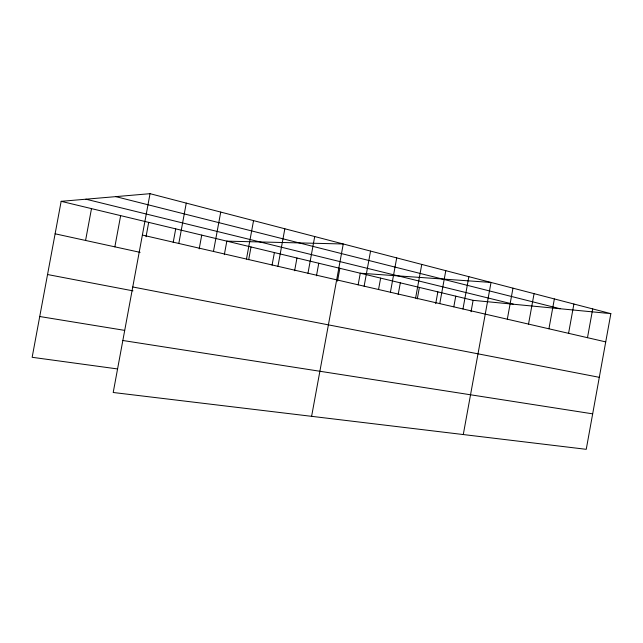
<?xml version="1.0" encoding="UTF-8"?>
<svg xmlns="http://www.w3.org/2000/svg" width="643" height="643" viewBox="0 0 643 643"><rect width="100%" height="100%" fill="white"/><g stroke="black" fill="none" stroke-linecap="round" stroke-linejoin="round"><path stroke-width="0.96" d="M587.485 337.688L592.709 308.921M610.85 313.639L586.239 449.32L113.208 392.495L150.044 193.68L610.85 313.639L473.111 300.337L61.157 201.331L32.15 357.299L117.508 368.937M378.534 289.551L380.632 278.106M390.414 292.243L396.707 257.891M398.178 294.526L400.324 282.84M415.603 298.055L421.76 264.418M417.283 298.923L419.389 287.421M435.705 303.641L437.859 291.858M439.764 303.625L445.792 270.671M453.813 306.791L455.758 296.166M462.968 308.97L468.86 276.675M471.03 311.751L473.111 300.337M463.281 434.547L491.027 282.446L360.281 273.219L358.143 284.849M507.319 319.201L512.977 288.16M528.53 324.088L534.068 293.65M548.929 328.798L554.362 298.931M568.573 333.323L573.894 304.018M173.2 242.435L175.716 228.86M178.81 243.456L186.269 203.108M199.193 248.889L201.733 235.113M213.46 251.445L220.734 212.077M224.327 254.668L226.826 241.149L343.258 243.978L311.606 416.326M246.462 259.057L253.551 220.621M248.672 259.724L251.027 246.96M272.077 265.117L274.392 252.578M277.929 266.315L284.841 228.771M294.615 270.767L296.962 258.004M307.965 273.235L314.716 236.552M316.469 275.799L318.775 263.244M337.519 281.12L339.866 268.316M364.123 286.183L370.561 251.083M85.575 240.45L91.491 208.621M114.856 246.848L120.651 215.63M146.041 236.728L148.702 222.374M61.157 201.331L150.044 193.68M122.845 340.493L592.669 413.851M39.737 316.517L124.654 330.373M47.542 274.529L132.98 290.853M132.763 286.971L599.3 377.32M55.121 233.803L140.118 252.361M142.376 235.057L605.722 341.891M85.937 199.201L513.5 304.235M115.764 196.629L560.029 308.728"/></g></svg>
